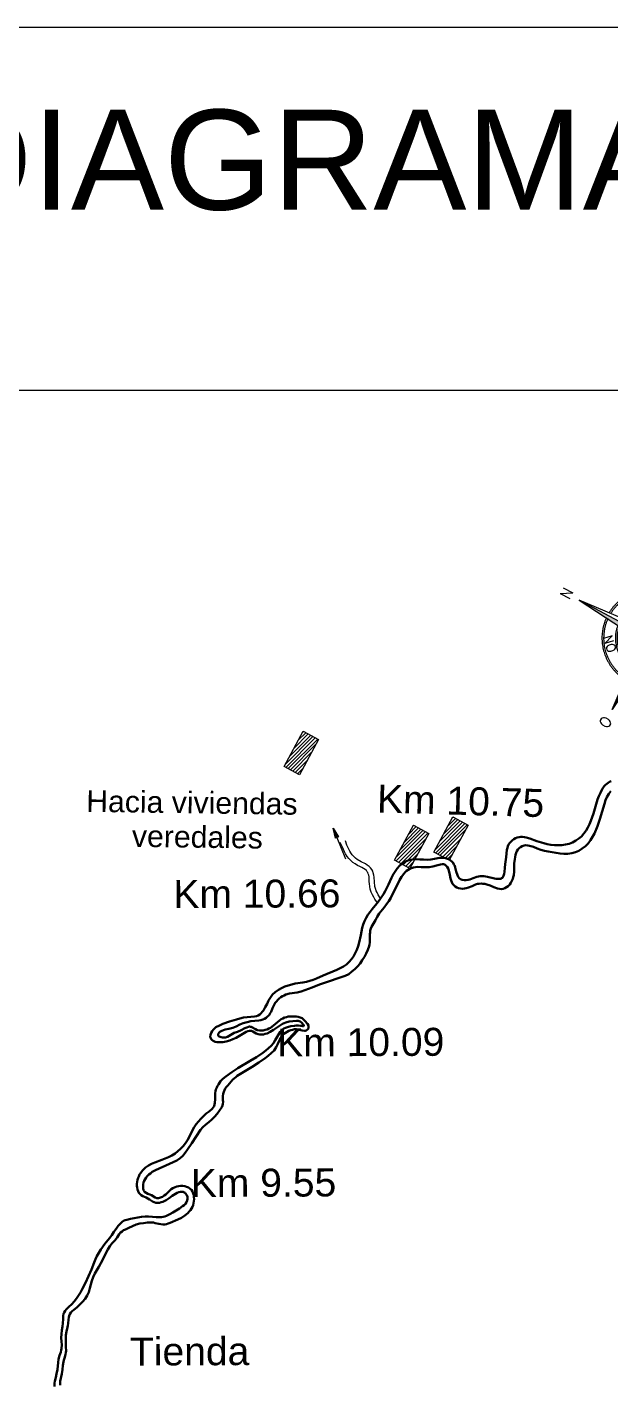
# Model space of a CAD drawing. Header units: millimetres. Extents: x 168 to 394, y 129 to 255.
# Drawn here: x 216.24 to 219.73, y 246.94 to 255.09 of the extents above; entities that cross this region are included whole.
import ezdxf
from ezdxf.enums import TextEntityAlignment as Align

# ---------------------------------------------------------------- set-up
doc = ezdxf.new("R2010")
doc.units = ezdxf.units.MM
for name, color, linetype, lineweight in [('Cartografia', 251, 'Continuous', 13), ('Esquemas', 7, 'Continuous', 13), ('Norte', 6, 'Continuous', 13), ('textos', 7, 'Continuous', 13), ('Via', 21, 'Continuous', 30)]:
    doc.layers.add(name, color=color, linetype=linetype, lineweight=lineweight)
doc.styles.add('0.6', font='', dxfattribs={"height": 0.6})
doc.styles.add('Arial (bold italic)', font='romans.shx')
doc.styles.add('Arial (italic)', font='romans.shx')
doc.styles.add('Textos Catografia', font='arial.ttf')
doc.styles.get('0.6').set_extended_font_data('@Arial Unicode MS')

# ---------------------------------------------------------------- blocks, each defined once
blk = doc.blocks.new('NORTE')
at = {"layer": 'Norte'}
for p, q in [((0, 5.598), (-0.462, 0.462)), ((0, -5.598), (0, 5.598)), ((0.462, 0.462), (0, 5.598)), ((1.484, 1.484), (-1.484, -1.484)), ((-1.484, 1.484), (1.484, -1.484)), ((-0.619, 0.448), (-1.484, 1.484)), ((-1.484, 1.484), (-0.448, 0.619)), ((1.484, 1.484), (0.448, 0.619)), ((0.619, 0.448), (1.484, 1.484)), ((-5.598, 0), (-0.462, 0.462)), ((5.598, 0), (0.462, 0.462)), ((-5.598, 0), (5.598, 0)), ((-0.462, -0.462), (-5.598, 0)), ((-0.619, -0.448), (-1.484, -1.484)), ((-1.484, -1.484), (-0.448, -0.619)), ((0, -5.598), (-0.462, -0.462)), ((0.462, -0.462), (0, -5.598)), ((1.484, -1.484), (0.448, -0.619)), ((0.462, -0.462), (5.598, 0)), ((0.619, -0.448), (1.484, -1.484))]:
    blk.add_line(p, q, dxfattribs=at)
for points in [[(-0.202, 3.353), (-1.029, 3.303), (-2.446, 2.446), (-3.303, 1.029), (-3.353, 0.202)], [(-0.195, 3.236), (-0.993, 3.188), (-2.361, 2.361), (-3.188, 0.993), (-3.236, 0.195)], [(3.236, 0.195), (3.188, 0.993), (2.361, 2.361), (0.993, 3.188), (0.195, 3.236)], [(3.353, 0.202), (3.303, 1.029), (2.446, 2.446), (1.029, 3.303), (0.202, 3.353)], [(-0.313, 2.406), (-0.847, 2.336), (-1.757, 1.757), (-2.336, 0.847), (-2.406, 0.313)], [(-0.298, 2.29), (-0.807, 2.224), (-1.673, 1.673), (-2.224, 0.807), (-2.29, 0.298)], [(2.29, 0.298), (2.224, 0.807), (1.673, 1.673), (0.807, 2.224), (0.298, 2.29)], [(2.406, 0.313), (2.336, 0.847), (1.757, 1.757), (0.847, 2.336), (0.313, 2.406)], [(-3.353, -0.202), (-3.303, -1.029), (-2.446, -2.446), (-1.029, -3.303), (-0.202, -3.353)], [(-3.236, -0.195), (-3.188, -0.993), (-2.361, -2.361), (-0.993, -3.188), (-0.195, -3.236)], [(-2.406, -0.313), (-2.336, -0.847), (-1.757, -1.757), (-0.847, -2.336), (-0.313, -2.406)], [(-2.29, -0.298), (-2.224, -0.807), (-1.673, -1.673), (-0.807, -2.224), (-0.298, -2.29)], [(0.195, -3.236), (0.993, -3.188), (2.361, -2.361), (3.188, -0.993), (3.236, -0.195)], [(0.202, -3.353), (1.029, -3.303), (2.446, -2.446), (3.303, -1.029), (3.353, -0.202)], [(0.298, -2.29), (0.807, -2.224), (1.673, -1.673), (2.224, -0.807), (2.29, -0.298)], [(0.313, -2.406), (0.847, -2.336), (1.757, -1.757), (2.336, -0.847), (2.406, -0.313)]]:
    blk.add_open_spline(points, degree=2, dxfattribs=at)
for points in [[(0, 0), (-0.462, 0.462), (0, 0), (0, 5.598)], [(-0.462, 0.462), (-0.448, 0.619), (-0.462, 0.462), (-1.484, 1.484)], [(0.462, 0.462), (0.448, 0.619), (0.462, 0.462), (1.484, 1.484)], [(-5.598, 0), (0, 0), (-5.598, 0), (-0.462, 0.462)], [(0, 0), (0.462, 0.462), (0, 0), (5.598, 0)], [(-0.462, -0.462), (-0.448, -0.619), (-0.462, -0.462), (-1.484, -1.484)], [(0, 0), (-0.462, -0.462), (0, 0), (0, -5.598)], [(0.462, -0.462), (0.448, -0.619), (0.462, -0.462), (1.484, -1.484)]]:
    blk.add_solid(points, dxfattribs=at)
for s, style, p in [('N', 'Arial (bold italic)', (0, 6.598)), ('O', 'Arial (italic)', (-6.598, 0)), ('E', 'Arial (italic)', (6.598, 0)), ('S', 'Arial (italic)', (0, -6.598))]:
    blk.add_text(s, height=0.75, dxfattribs=dict(at, style=style)).set_placement(p, align=Align.MIDDLE_CENTER)
at = {"layer": 'Norte', "style": 'Arial (italic)'}
for s, rotation, p in [('NO', 225, (-1.475, 2.94)), ('NE', 315, (1.427, 2.158)), ('SO', 315, (-2.535, -1.846)), ('SE', 225, (2.406, -1.194))]:
    blk.add_text(s, height=0.6274, rotation=rotation, dxfattribs=at).set_placement(p)

msp = doc.modelspace()

# ---------------------------------------------------------------- linework, layer by layer
at = {"layer": 'Cartografia'}
for points in [[(217.77815, 250.65057), (217.89313, 250.8624), (217.98393, 250.81196), (217.87096, 250.60012)], [(218.67792, 250.13614), (218.79089, 250.34797), (218.8837, 250.29752), (218.76869, 250.08773)], [(218.0868, 250.22086), (218.07269, 250.27937), (218.10496, 250.22895)], [(218.44189, 250.08773), (218.55486, 250.29752), (218.64766, 250.24911), (218.53266, 250.03728)]]:
    msp.add_lwpolyline(points, close=True, dxfattribs=at)
for points in [[(217.78621, 250.66468), (217.95163, 250.83012)], [(217.78825, 250.64452), (217.96577, 250.82204)], [(217.80236, 250.63847), (217.97988, 250.81397)], [(217.81245, 250.71312), (217.93752, 250.83617)], [(217.83867, 250.75949), (217.92138, 250.84424)], [(217.8629, 250.80794), (217.90927, 250.85231)], [(217.88911, 250.85433), (217.89517, 250.86038)], [(217.8165, 250.63038), (217.96778, 250.78169)], [(217.83061, 250.62232), (217.94157, 250.73328)], [(217.84472, 250.61426), (217.91533, 250.68487)], [(217.85886, 250.6062), (217.89112, 250.63847)], [(218.68598, 250.15025), (218.8494, 250.31568)], [(218.68799, 250.13009), (218.86351, 250.30762)], [(218.71018, 250.19866), (218.83529, 250.32373)], [(218.7364, 250.24707), (218.82115, 250.33182)], [(218.76264, 250.29351), (218.80704, 250.33787)], [(218.78885, 250.34192), (218.7929, 250.34593)], [(218.09489, 250.22491), (218.14735, 250.09579)], [(218.44794, 250.10184), (218.61336, 250.26726)], [(218.44995, 250.08168), (218.62747, 250.25921)], [(218.46609, 250.07359), (218.64161, 250.25112)], [(218.47415, 250.15025), (218.59922, 250.27332)], [(218.50039, 250.19666), (218.58511, 250.28137)], [(218.52661, 250.24507), (218.571, 250.28946)], [(218.55081, 250.29147), (218.55686, 250.29752)], [(218.70213, 250.12404), (218.87765, 250.29956)], [(218.71423, 250.11595), (218.86551, 250.26726)], [(218.4802, 250.06754), (218.62951, 250.21682)], [(218.4923, 250.05948), (218.60327, 250.17044)], [(218.73035, 250.10789), (218.84131, 250.21885)], [(218.74449, 250.09983), (218.8151, 250.17245)], [(218.50845, 250.05139), (218.57906, 250.12404)], [(218.52256, 250.04333), (218.55282, 250.0756)], [(218.7586, 250.09378), (218.78885, 250.12404)]]:
    msp.add_lwpolyline(points, dxfattribs=at)
msp.add_solid([(218.0868, 250.22086), (218.07269, 250.27937), (218.10496, 250.22895)], dxfattribs=at)
at = {"layer": 'Esquemas'}
for points in [[(209.40233, 255.0873), (242.64774, 255.0873), (242.64774, 221.93094), (209.40233, 221.93094)], [(209.80492, 226.33637), (224.64364, 226.33637), (224.64364, 252.90748), (209.80492, 252.90748)]]:
    msp.add_lwpolyline(points, close=True, dxfattribs=at)
at = {"layer": 'Via'}
for points in [[(216.39904, 246.92965), (216.39904, 246.94981), (216.40105, 246.96191), (216.4071, 246.98411), (216.41114, 247.00631), (216.4172, 247.03052), (216.42124, 247.07288), (216.42325, 247.09304), (216.4293, 247.11524), (216.43736, 247.13543), (216.43936, 247.1475), (216.4414, 247.1576), (216.44341, 247.17979), (216.4414, 247.19999), (216.43936, 247.22215), (216.4414, 247.24435), (216.44341, 247.26655), (216.44745, 247.28875), (216.44946, 247.30891), (216.45147, 247.33312), (216.45147, 247.35328), (216.4535, 247.36541), (216.45755, 247.37347), (216.4636, 247.38356), (216.46965, 247.39162), (216.4858, 247.40777), (216.50392, 247.42392), (216.51806, 247.44003), (216.53217, 247.45819), (216.54427, 247.47634), (216.55638, 247.49453), (216.56647, 247.51268), (216.58663, 247.551), (216.60482, 247.59135), (216.62094, 247.6317), (216.63708, 247.67406), (216.64514, 247.69422), (216.65323, 247.71238), (216.66533, 247.73257), (216.67744, 247.75072), (216.70164, 247.78502), (216.72989, 247.81932), (216.744, 247.83748), (216.7561, 247.85764), (216.77024, 247.87579), (216.78235, 247.89395), (216.79849, 247.91009), (216.80655, 247.91815), (216.81461, 247.9242), (216.82471, 247.92825), (216.83477, 247.93026), (216.85697, 247.93631), (216.89933, 247.9444), (216.92153, 247.94844), (216.94373, 247.95045), (216.96389, 247.95045), (216.98812, 247.94844), (217.01029, 247.9464), (217.04259, 247.9464), (217.05268, 247.94844), (217.06275, 247.95045), (217.07284, 247.95449), (217.093, 247.96456), (217.11119, 247.97465), (217.1495, 247.99685), (217.16766, 248.01096), (217.17775, 248.01701), (217.18581, 248.0251), (217.19186, 248.03517), (217.19591, 248.04526), (217.19791, 248.05536), (217.19791, 248.06746), (217.1939, 248.07753), (217.18581, 248.08762), (217.1838, 248.09167), (217.17775, 248.09367), (217.17371, 248.09772), (217.15555, 248.09772), (217.14546, 248.09568), (217.13539, 248.09167), (217.1253, 248.08562), (217.10714, 248.07351), (217.08899, 248.05937), (217.07084, 248.04727), (217.05064, 248.03717), (217.04055, 248.03517), (217.03048, 248.03112), (217.00828, 248.03112), (216.99819, 248.03517), (216.98812, 248.03921), (216.96994, 248.05131), (216.95987, 248.05737), (216.94978, 248.06342), (216.92962, 248.07147), (216.91952, 248.07753), (216.91347, 248.08361), (216.90541, 248.09167), (216.90137, 248.10173), (216.89732, 248.11183), (216.89532, 248.12393), (216.89328, 248.13403), (216.89328, 248.14613), (216.89532, 248.15823), (216.89732, 248.17033), (216.90137, 248.18244), (216.90541, 248.19053), (216.90942, 248.20263), (216.91548, 248.21069), (216.92962, 248.22683), (216.94573, 248.24295), (216.96389, 248.25505), (216.98207, 248.26515), (217.00223, 248.27324), (217.04459, 248.28935), (217.06478, 248.29741), (217.08494, 248.3055), (217.10511, 248.3156), (217.12329, 248.3277), (217.13941, 248.34181), (217.15555, 248.35592), (217.1717, 248.37207), (217.18581, 248.39022), (217.19791, 248.40841), (217.20801, 248.42653), (217.22817, 248.46691), (217.23827, 248.48504), (217.25037, 248.50319), (217.26448, 248.51934), (217.27862, 248.53548), (217.29477, 248.55163), (217.31088, 248.56775), (217.32904, 248.57988), (217.34719, 248.596), (217.35324, 248.60409), (217.35932, 248.61215), (217.36133, 248.62224), (217.36334, 248.63231), (217.36538, 248.6545), (217.36538, 248.69081), (217.36738, 248.70091), (217.36939, 248.711), (217.37343, 248.72311), (217.37748, 248.7332), (217.38353, 248.74126), (217.38958, 248.75136), (217.39563, 248.76142), (217.40974, 248.77556), (217.4279, 248.78967), (217.4642, 248.81588), (217.50054, 248.84012), (217.57517, 248.88449), (217.61351, 248.90669), (217.64982, 248.93089), (217.66797, 248.945), (217.68412, 248.95914), (217.70027, 248.97325), (217.71438, 248.9894), (217.72444, 249.00755), (217.73655, 249.02774), (217.74868, 249.0479), (217.75473, 249.05797), (217.76078, 249.06402), (217.76884, 249.07211), (217.7769, 249.07816), (217.787, 249.08221), (217.7991, 249.08622), (217.81929, 249.09227), (217.84146, 249.09431), (217.85155, 249.09632), (217.86366, 249.09632), (217.87576, 249.09431), (217.88385, 249.09431), (217.8899, 249.09227), (217.89391, 249.09227), (217.89595, 249.09431), (217.89595, 249.09835), (217.89191, 249.10237), (217.88385, 249.11246), (217.8798, 249.11651), (217.87375, 249.12052), (217.86366, 249.12457), (217.85356, 249.12457), (217.83139, 249.12253), (217.80919, 249.12052), (217.789, 249.11447), (217.77894, 249.11046), (217.76884, 249.10641), (217.75069, 249.09431), (217.71438, 249.0701), (217.69419, 249.05797), (217.67603, 249.0479), (217.66393, 249.0459), (217.65383, 249.04185), (217.63167, 249.04185), (217.62157, 249.04386), (217.61147, 249.0479), (217.59131, 249.06001), (217.58322, 249.06402), (217.57115, 249.06402), (217.56106, 249.06201), (217.55096, 249.05797), (217.53077, 249.0459), (217.51061, 249.0338), (217.49045, 249.02166), (217.47026, 249.0136), (217.4521, 249.00555), (217.42993, 248.99949), (217.40974, 248.99545), (217.37544, 248.99545), (217.36538, 248.99746), (217.35324, 249.00351), (217.34518, 249.00956), (217.34114, 249.0136), (217.33913, 249.01965), (217.33713, 249.0237), (217.33509, 249.02774), (217.33713, 249.03985), (217.34114, 249.05195), (217.34719, 249.06201), (217.35324, 249.0701), (217.36133, 249.07816), (217.36939, 249.08622), (217.38958, 249.09632), (217.40974, 249.10641), (217.4501, 249.12052), (217.49245, 249.13262), (217.51265, 249.13867), (217.53481, 249.14473), (217.55701, 249.14676), (217.57921, 249.14877), (217.60138, 249.15078), (217.61351, 249.15282), (217.62157, 249.15683), (217.63167, 249.16291), (217.63972, 249.16896), (217.64578, 249.17702), (217.65383, 249.18508), (217.66393, 249.20527), (217.67603, 249.22543), (217.68412, 249.24559), (217.69622, 249.26375), (217.70833, 249.28193), (217.72444, 249.29604), (217.74464, 249.31015), (217.76279, 249.32025), (217.78295, 249.33034), (217.80314, 249.33639), (217.82534, 249.34245), (217.8455, 249.3485), (217.8899, 249.35455), (217.91207, 249.35859), (217.93226, 249.36464), (217.95242, 249.3707), (217.97258, 249.37875), (218.01293, 249.39691), (218.09565, 249.4292), (218.11584, 249.43927), (218.13399, 249.44936), (218.15215, 249.46147), (218.16829, 249.47761), (218.1824, 249.49376), (218.1945, 249.50988), (218.2046, 249.53007), (218.2147, 249.55023), (218.22275, 249.57243), (218.22881, 249.59463), (218.2389, 249.63899), (218.24696, 249.68135), (218.25301, 249.70154), (218.2611, 249.7217), (218.27117, 249.7419), (218.28126, 249.76005), (218.29537, 249.77821), (218.30747, 249.79435), (218.33572, 249.82862), (218.34983, 249.84678), (218.36194, 249.86496), (218.37407, 249.88312), (218.38413, 249.90127), (218.40433, 249.94162), (218.42248, 249.98194), (218.43255, 250.00214), (218.44468, 250.02029), (218.45678, 250.03844), (218.47089, 250.05459), (218.47895, 250.06265), (218.48905, 250.0687), (218.5072, 250.0808), (218.52739, 250.08886), (218.53746, 250.0909), (218.54956, 250.09291), (218.57176, 250.09491), (218.59396, 250.09291), (218.61616, 250.09291), (218.63632, 250.0909), (218.65851, 250.09291), (218.68068, 250.09695), (218.70087, 250.10096), (218.71298, 250.103), (218.73518, 250.103), (218.74728, 250.10096), (218.75938, 250.09695), (218.76948, 250.09291), (218.77753, 250.08686), (218.78562, 250.0808), (218.79368, 250.07275), (218.7977, 250.06265), (218.80375, 250.05459), (218.80578, 250.0445), (218.81184, 250.02029), (218.81989, 249.99809), (218.82394, 249.988), (218.82999, 249.97994), (218.83805, 249.97389), (218.84814, 249.96984), (218.86025, 249.96783), (218.87034, 249.96783), (218.88245, 249.96984), (218.89254, 249.97188), (218.9127, 249.97994), (218.9349, 249.988), (218.94497, 249.99003), (218.95506, 249.99204), (218.97726, 249.99204), (218.99946, 249.988), (219.04182, 249.97793), (219.05191, 249.97589), (219.08013, 249.97589), (219.08418, 249.97994), (219.09023, 249.98194), (219.09224, 249.98599), (219.09628, 249.99405), (219.10033, 250.00618), (219.10233, 250.01825), (219.10437, 250.04249), (219.10638, 250.06466), (219.11243, 250.10705), (219.11644, 250.14941), (219.12049, 250.16151), (219.12249, 250.17157), (219.12654, 250.18167), (219.13259, 250.19177), (219.14068, 250.19982), (219.14874, 250.20788), (219.15679, 250.21393), (219.16689, 250.22002), (219.17699, 250.22403), (219.18909, 250.22607), (219.19915, 250.22807), (219.20925, 250.22807), (219.22135, 250.22607), (219.23145, 250.22403), (219.25365, 250.21798), (219.29601, 250.20186), (219.33837, 250.18976), (219.35856, 250.18371), (219.38073, 250.17966), (219.40092, 250.17766), (219.44528, 250.17766), (219.46748, 250.18167), (219.48968, 250.18571), (219.50984, 250.19377), (219.53003, 250.20588), (219.54819, 250.21798), (219.5643, 250.23008), (219.57844, 250.24827), (219.59255, 250.26642), (219.60265, 250.28457), (219.61275, 250.30473), (219.6208, 250.32493), (219.63491, 250.36729), (219.64702, 250.40965), (219.65915, 250.45201), (219.66721, 250.47217), (219.6773, 250.49236), (219.68737, 250.51456), (219.69947, 250.53271), (219.70756, 250.54077), (219.71562, 250.54682), (219.72368, 250.55287), (219.73177, 250.55892), (219.74186, 250.56297)], [(219.73982, 250.50245), (219.72772, 250.48631), (219.71562, 250.46611), (219.70756, 250.44796), (219.70151, 250.42579), (219.67326, 250.33499), (219.65915, 250.29263), (219.64096, 250.24827), (219.6309, 250.22807), (219.6188, 250.20788), (219.60466, 250.18772), (219.58854, 250.17157), (219.56835, 250.15746), (219.54819, 250.14336), (219.528, 250.13527), (219.5058, 250.12921), (219.48162, 250.1252), (219.45739, 250.1252), (219.43522, 250.12721), (219.41101, 250.13125), (219.36461, 250.13931), (219.34241, 250.14336), (219.32021, 250.14941), (219.29801, 250.15746), (219.27585, 250.16756), (219.25161, 250.17361), (219.24154, 250.17562), (219.22944, 250.17766), (219.21935, 250.17562), (219.20724, 250.17157), (219.19715, 250.16552), (219.18909, 250.15947), (219.181, 250.15141), (219.17498, 250.14132), (219.17094, 250.13125), (219.16689, 250.11915), (219.16488, 250.10705), (219.16285, 250.09491), (219.15883, 250.0687), (219.15883, 250.02029), (219.15679, 249.99809), (219.15278, 249.98599), (219.15074, 249.97589), (219.14469, 249.96379), (219.13864, 249.95169), (219.13259, 249.94162), (219.12453, 249.93153), (219.11443, 249.92548), (219.10437, 249.91942), (219.09427, 249.91538), (219.08418, 249.91337), (219.07208, 249.91538), (219.05997, 249.91739), (219.03777, 249.92548), (219.01558, 249.93557), (218.99541, 249.94162), (218.98331, 249.94564), (218.97121, 249.94564), (218.96111, 249.94764), (218.94901, 249.94564), (218.93891, 249.94564), (218.92681, 249.94162), (218.90665, 249.93153), (218.88445, 249.92344), (218.87235, 249.91942), (218.86225, 249.91739), (218.85018, 249.91538), (218.83805, 249.91739), (218.82595, 249.91942), (218.81585, 249.92344), (218.80578, 249.92952), (218.7977, 249.93758), (218.78964, 249.94564), (218.78562, 249.95573), (218.78158, 249.9658), (218.77753, 249.97793), (218.77349, 250.00013), (218.76744, 250.02634), (218.76343, 250.03844), (218.75737, 250.04854), (218.74928, 250.0566), (218.74524, 250.06064), (218.74123, 250.06265), (218.73518, 250.06466), (218.72912, 250.06466), (218.71702, 250.06265), (218.69282, 250.0566), (218.67062, 250.05055), (218.64842, 250.0465), (218.60201, 250.0465), (218.57985, 250.04854), (218.56771, 250.0465), (218.55561, 250.0445), (218.54351, 250.04045), (218.53344, 250.03641), (218.52335, 250.03035), (218.51325, 250.0243), (218.50519, 250.01625), (218.4971, 250.00618), (218.48299, 249.988), (218.47089, 249.96783), (218.45073, 249.92548), (218.42853, 249.88312), (218.41844, 249.86292), (218.40633, 249.84276), (218.39222, 249.82458), (218.37808, 249.80442), (218.34983, 249.76811), (218.33776, 249.74795), (218.32767, 249.72776), (218.30346, 249.6874), (218.29942, 249.67734), (218.29537, 249.66524), (218.29537, 249.6531), (218.29336, 249.64304), (218.29336, 249.59463), (218.29133, 249.58249), (218.28932, 249.57243), (218.28126, 249.55023), (218.27117, 249.52803), (218.2611, 249.50787), (218.24696, 249.48771), (218.23486, 249.46752), (218.21871, 249.44936), (218.20259, 249.43322), (218.18441, 249.41911), (218.16625, 249.40497), (218.14409, 249.3949), (218.12189, 249.38681), (218.03313, 249.35655), (217.99077, 249.34245), (217.94637, 249.32429), (217.902, 249.30814), (217.8798, 249.30009), (217.8576, 249.29403), (217.8112, 249.28798), (217.789, 249.28193), (217.77894, 249.27588), (217.76884, 249.27184), (217.75875, 249.26578), (217.74868, 249.2577), (217.74059, 249.24964), (217.73253, 249.23957), (217.72444, 249.23148), (217.71839, 249.21938), (217.70833, 249.19919), (217.70027, 249.17702), (217.69419, 249.16896), (217.68814, 249.15887), (217.67807, 249.15078), (217.66998, 249.14272), (217.65989, 249.13667), (217.64982, 249.13262), (217.63772, 249.12858), (217.62562, 249.12657), (217.60342, 249.12457), (217.57921, 249.12253), (217.55701, 249.11651), (217.53281, 249.11046), (217.51265, 249.10237), (217.49045, 249.09026), (217.47026, 249.08221), (217.44605, 249.07615), (217.42385, 249.07211), (217.41379, 249.06807), (217.40369, 249.06402), (217.39159, 249.05797), (217.38754, 249.05396), (217.38353, 249.0479), (217.38149, 249.04386), (217.38149, 249.03781), (217.38353, 249.0338), (217.38754, 249.02975), (217.39359, 249.02774), (217.39965, 249.02571), (217.40774, 249.0237), (217.42589, 249.0237), (217.43799, 249.02774), (217.45815, 249.03985), (217.46825, 249.0459), (217.47835, 249.05195), (217.49851, 249.05797), (217.5207, 249.06807), (217.5429, 249.08017), (217.55501, 249.08421), (217.5651, 249.08826), (217.57115, 249.09026), (217.5772, 249.08826), (217.58122, 249.08826), (217.58526, 249.08622), (217.60746, 249.07412), (217.61753, 249.06807), (217.62963, 249.06606), (217.65183, 249.06606), (217.66393, 249.0701), (217.67603, 249.07211), (217.68613, 249.07816), (217.69622, 249.08221), (217.71438, 249.09632), (217.75069, 249.12657), (217.76078, 249.13466), (217.77085, 249.13867), (217.78094, 249.14473), (217.79305, 249.14676), (217.80314, 249.15078), (217.85155, 249.15078), (217.86366, 249.14877), (217.87375, 249.14473), (217.88585, 249.14071), (217.89391, 249.13262), (217.902, 249.12457), (217.91812, 249.10641), (217.92417, 249.09632), (217.92417, 249.07816), (217.92016, 249.07412), (217.91611, 249.0701), (217.91006, 249.06606), (217.90401, 249.06402), (217.89996, 249.06402), (217.88585, 249.06606), (217.86366, 249.07211), (217.85155, 249.07412), (217.84146, 249.07412), (217.82935, 249.0701), (217.81929, 249.06807), (217.80716, 249.06402), (217.79709, 249.05797), (217.787, 249.05195), (217.7769, 249.0459), (217.76884, 249.03781), (217.76279, 249.02774), (217.75674, 249.01765), (217.75069, 249.00755), (217.74059, 248.98535), (217.7305, 248.96519), (217.72444, 248.9551), (217.71839, 248.945), (217.70027, 248.92888), (217.68208, 248.91474), (217.66393, 248.90063), (217.62562, 248.87439), (217.58727, 248.84818), (217.54692, 248.82397), (217.5066, 248.79977), (217.4965, 248.79372), (217.48841, 248.78566), (217.47026, 248.77152), (217.44, 248.73521), (217.43194, 248.72715), (217.42385, 248.71706), (217.41984, 248.70696), (217.41579, 248.69686), (217.41175, 248.6868), (217.40974, 248.67266), (217.40974, 248.64845), (217.41175, 248.63836), (217.40974, 248.62625), (217.40774, 248.61619), (217.40369, 248.60609), (217.38958, 248.58593), (217.37544, 248.56574), (217.36133, 248.54759), (217.34518, 248.53144), (217.32703, 248.51532), (217.30888, 248.50118), (217.29072, 248.48504), (217.27658, 248.46892), (217.22416, 248.39022), (217.19791, 248.35191), (217.1838, 248.33175), (217.16966, 248.31356), (217.15355, 248.29945), (217.13336, 248.28534), (217.11319, 248.27524), (217.091, 248.26515), (217.00628, 248.22683), (216.98609, 248.21674), (216.97602, 248.20868), (216.96592, 248.20263), (216.95784, 248.19454), (216.94978, 248.18444), (216.94373, 248.17438), (216.93767, 248.16428), (216.93366, 248.15419), (216.93162, 248.14208), (216.93162, 248.11788), (216.93366, 248.10778), (216.93767, 248.10173), (216.93968, 248.09772), (216.94978, 248.09167), (216.95987, 248.08562), (216.97198, 248.08157), (216.98207, 248.07753), (217.00424, 248.06342), (217.01434, 248.05937), (217.02443, 248.05937), (217.03653, 248.06342), (217.04864, 248.06746), (217.05873, 248.07552), (217.0688, 248.08157), (217.08494, 248.09772), (217.10109, 248.11383), (217.11119, 248.11989), (217.12329, 248.12597), (217.13336, 248.12998), (217.14546, 248.13202), (217.15756, 248.13403), (217.16966, 248.13403), (217.1818, 248.13202), (217.19186, 248.12797), (217.20397, 248.12393), (217.21406, 248.11587), (217.22212, 248.10982), (217.22817, 248.09972), (217.23222, 248.08762), (217.23626, 248.07753), (217.23626, 248.06542), (217.23827, 248.05332), (217.23626, 248.04122), (217.23422, 248.02912), (217.23222, 248.01701), (217.22817, 248.00692), (217.22212, 247.99685), (217.21607, 247.98676), (217.20801, 247.97867), (217.19992, 247.97061), (217.1818, 247.9565), (217.16161, 247.94236), (217.13941, 247.93229), (217.09504, 247.9121), (217.08294, 247.90806), (217.07284, 247.90404), (217.06275, 247.90204), (217.05064, 247.90204), (217.03854, 247.90404), (217.02644, 247.90605), (217.00424, 247.91009), (216.99417, 247.91411), (216.95784, 247.91411), (216.93366, 247.91009), (216.91146, 247.90806), (216.88926, 247.90204), (216.86707, 247.89194), (216.8469, 247.88184), (216.82671, 247.87175), (216.81461, 247.86774), (216.80655, 247.85965), (216.79646, 247.85359), (216.7884, 247.84353), (216.77629, 247.82334), (216.76215, 247.80518), (216.74604, 247.78904), (216.7319, 247.77088), (216.71979, 247.75072), (216.70769, 247.73053), (216.68753, 247.68817), (216.66533, 247.64782), (216.64113, 247.6075), (216.63103, 247.5853), (216.62297, 247.5631), (216.61288, 247.51873), (216.60683, 247.49653), (216.59673, 247.47634), (216.58463, 247.45618), (216.56848, 247.43803), (216.55236, 247.42188), (216.53421, 247.40373), (216.51602, 247.38962), (216.50596, 247.38153), (216.49787, 247.37347), (216.49185, 247.36337), (216.48781, 247.35328), (216.4858, 247.34321), (216.48376, 247.33111), (216.48175, 247.3069), (216.47972, 247.2948), (216.47771, 247.28471), (216.47166, 247.2605), (216.46761, 247.2383), (216.46761, 247.16769), (216.46965, 247.14349), (216.46761, 247.13339), (216.46561, 247.12129), (216.45956, 247.09909), (216.45551, 247.08699), (216.4535, 247.07692), (216.44946, 247.05472), (216.44745, 247.03052), (216.44341, 247.00631), (216.43331, 246.96191), (216.43331, 246.93771)]]:
    msp.add_lwpolyline(points, dxfattribs=at)
at = {"layer": 'Via', "lineweight": 20}
for points in [[(218.33977, 249.83267), (218.32362, 249.85487), (218.31757, 249.86697), (218.30951, 249.88108), (218.30142, 249.89519), (218.29537, 249.91337), (218.29336, 249.92952), (218.29133, 249.94564), (218.28932, 249.95975), (218.28932, 249.988), (218.28731, 249.99809), (218.28327, 250.00618), (218.28126, 250.01424), (218.27722, 250.01825), (218.2732, 250.02634), (218.26511, 250.03239), (218.25502, 250.03844), (218.24495, 250.0445), (218.23285, 250.05055), (218.21871, 250.0566), (218.2046, 250.06669), (218.19046, 250.07475), (218.17836, 250.08686), (218.16625, 250.09896), (218.15619, 250.11106), (218.14609, 250.1252), (218.14004, 250.1373), (218.12794, 250.16552), (218.11584, 250.19377)], [(218.35792, 249.85888), (218.34381, 249.88108), (218.33776, 249.89318), (218.33171, 249.90328), (218.32767, 249.91739), (218.32362, 249.92952), (218.32161, 249.95774), (218.31958, 249.98599), (218.31757, 249.99809), (218.31353, 250.0122), (218.31152, 250.0223), (218.30547, 250.03239), (218.29738, 250.04249), (218.28932, 250.05055), (218.27722, 250.05861), (218.26715, 250.06669), (218.24091, 250.0788), (218.2167, 250.09291), (218.20661, 250.10096), (218.19654, 250.11106), (218.18645, 250.11915), (218.17836, 250.13125), (218.17231, 250.14132), (218.16625, 250.15342), (218.15415, 250.17766), (218.14609, 250.20387)]]:
    msp.add_lwpolyline(points, dxfattribs=at)

# ---------------------------------------------------------------- block references
at = {"layer": 'Norte', "xscale": 0.086651905476684, "yscale": 0.086651905476684, "zscale": 0.086651905476684, "rotation": 61.82505017797954}
msp.add_blockref('NORTE', (219.97769, 251.42041), dxfattribs=at)

# ---------------------------------------------------------------- texts
at = {"layer": 'textos', "insert": (226.30647, 254.59162), "char_height": 0.6, "attachment_point": 2, "style": '0.6'}
msp.add_mtext_dynamic_manual_height_columns('\\pxqj;EJEMPLO DIAGRAMA UBICACIÓN GEOGRAFICA', width=29.5828406, gutter_width=0.5, heights=[0], dxfattribs=at)
at = {"layer": 'textos', "attachment_point": 7, "style": 'Textos Catografia'}
for s, insert, char_height, rotation in [('Hacia viviendas', (216.5896, 250.37639), 0.1296923, 359.201663), ('Km 10.75', (218.3342, 250.3719), 0.167828, 358.40874), ('veredales', (216.864, 250.1667), 0.129692, 359.201663), ('Km 10.66', (217.11377, 249.79819), 0.167828, 0.261695), ('Km 10.09', (217.73719, 248.90743), 0.167828, 0.261695), ('Km 9.55', (217.21868, 248.06408), 0.167828, 0.261695), ('Tienda', (216.85314, 247.05244), 0.167828, 0.261695)]:
    msp.add_mtext(s, dxfattribs=dict(at, insert=insert, char_height=char_height, rotation=rotation))

doc.saveas('drawing.dxf')
